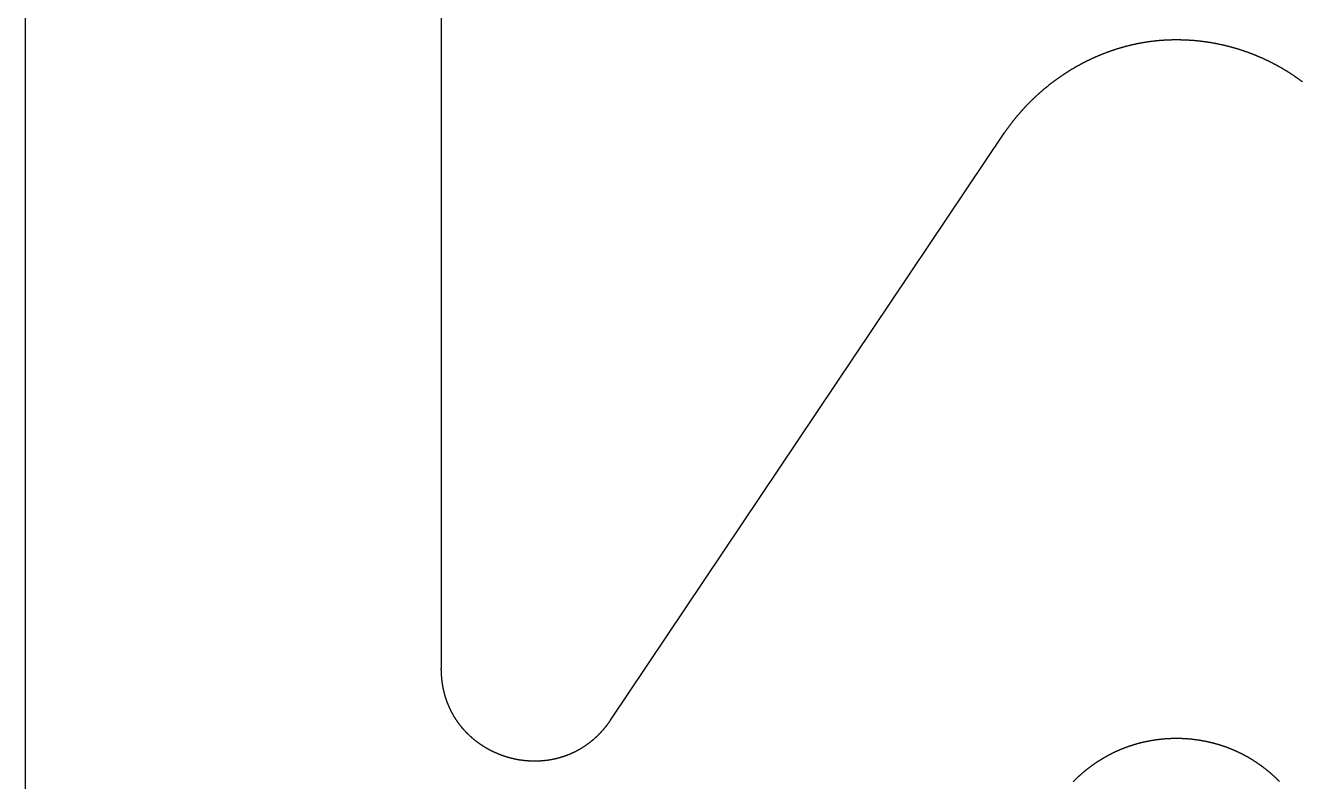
# Model space of a CAD drawing. Header units: millimetres. Extents: x -275 to 275, y -100 to 100.
# Drawn here: x 104.03 to 126.15, y -7.79 to 5.29 of the extents above; entities that cross this region are included whole.
import ezdxf

# ---------------------------------------------------------------- set-up
doc = ezdxf.new("R2010")
doc.units = ezdxf.units.MM

msp = doc.modelspace()

# ---------------------------------------------------------------- linework, layer by layer
for p, q in [((104.035, -22.957), (104.035, 13.428)), ((111.237, 13.428), (111.237, -5.841)), ((114.166, -6.733), (120.985, 3.431))]:
    msp.add_line(p, q)
for points in [[(126.156, 4.319), (126.15, 4.323), (126.144, 4.327), (126.139, 4.331), (126.133, 4.335), (126.127, 4.34), (126.121, 4.344), (126.116, 4.348), (126.11, 4.352), (126.104, 4.356), (126.098, 4.36), (126.093, 4.365), (126.087, 4.369), (126.081, 4.373), (126.075, 4.377), (126.07, 4.381), (126.064, 4.385), (126.058, 4.389), (126.052, 4.393), (126.046, 4.397), (126.041, 4.401), (126.035, 4.405), (126.029, 4.409), (126.023, 4.413), (126.017, 4.417), (126.011, 4.421), (126.005, 4.425), (125.999, 4.429), (125.994, 4.433), (125.988, 4.437), (125.982, 4.441), (125.976, 4.445), (125.97, 4.448), (125.964, 4.452), (125.958, 4.456), (125.952, 4.46), (125.946, 4.464), (125.94, 4.468), (125.934, 4.471), (125.928, 4.475), (125.922, 4.479), (125.916, 4.483), (125.91, 4.487), (125.904, 4.49), (125.898, 4.494), (125.892, 4.498), (125.886, 4.502), (125.88, 4.505), (125.874, 4.509), (125.868, 4.513), (125.862, 4.516), (125.856, 4.52), (125.85, 4.524), (125.844, 4.527), (125.838, 4.531), (125.832, 4.535), (125.826, 4.538), (125.82, 4.542), (125.814, 4.545), (125.807, 4.549), (125.801, 4.552), (125.795, 4.556), (125.789, 4.56), (125.783, 4.563), (125.777, 4.567), (125.771, 4.57), (125.764, 4.574), (125.758, 4.577), (125.752, 4.581), (125.746, 4.584), (125.74, 4.587), (125.734, 4.591), (125.727, 4.594), (125.721, 4.598), (125.715, 4.601), (125.709, 4.604), (125.702, 4.608), (125.696, 4.611), (125.69, 4.614), (125.684, 4.618), (125.677, 4.621), (125.671, 4.624), (125.665, 4.628), (125.659, 4.631), (125.652, 4.634), (125.646, 4.638), (125.64, 4.641), (125.633, 4.644), (125.627, 4.647), (125.621, 4.651), (125.615, 4.654), (125.608, 4.657), (125.602, 4.66), (125.595, 4.663), (125.589, 4.666), (125.583, 4.67), (125.576, 4.673), (125.57, 4.676), (125.564, 4.679), (125.557, 4.682), (125.551, 4.685), (125.545, 4.688), (125.538, 4.691), (125.532, 4.694), (125.525, 4.697), (125.519, 4.7), (125.512, 4.703), (125.506, 4.706), (125.5, 4.709), (125.493, 4.712), (125.487, 4.715), (125.48, 4.718), (125.474, 4.721), (125.467, 4.724), (125.461, 4.727), (125.454, 4.73), (125.448, 4.733), (125.441, 4.736), (125.435, 4.738), (125.428, 4.741), (125.422, 4.744), (125.415, 4.747), (125.409, 4.75), (125.402, 4.753), (125.396, 4.755), (125.389, 4.758), (125.383, 4.761), (125.376, 4.764), (125.37, 4.766), (125.363, 4.769), (125.356, 4.772), (125.35, 4.774), (125.343, 4.777), (125.337, 4.78), (125.33, 4.782), (125.323, 4.785), (125.317, 4.788), (125.31, 4.79), (125.304, 4.793), (125.297, 4.796), (125.29, 4.798), (125.284, 4.801), (125.277, 4.803), (125.27, 4.806), (125.264, 4.808), (125.257, 4.811), (125.25, 4.813), (125.244, 4.816), (125.237, 4.818), (125.23, 4.821), (125.224, 4.823), (125.217, 4.826), (125.21, 4.828), (125.204, 4.831), (125.197, 4.833), (125.19, 4.835), (125.184, 4.838), (125.177, 4.84), (125.17, 4.842), (125.163, 4.845), (125.157, 4.847), (125.15, 4.849), (125.143, 4.852), (125.136, 4.854), (125.13, 4.856), (125.123, 4.859), (125.116, 4.861), (125.109, 4.863), (125.102, 4.865), (125.096, 4.868), (125.089, 4.87), (125.082, 4.872), (125.075, 4.874), (125.068, 4.876), (125.062, 4.878), (125.055, 4.881), (125.048, 4.883), (125.041, 4.885), (125.034, 4.887), (125.027, 4.889), (125.021, 4.891), (125.014, 4.893), (125.007, 4.895), (125, 4.897), (124.993, 4.899), (124.986, 4.901), (124.979, 4.903), (124.973, 4.905), (124.966, 4.907), (124.959, 4.909), (124.952, 4.911), (124.945, 4.913), (124.938, 4.915), (124.931, 4.917), (124.924, 4.919), (124.917, 4.92), (124.91, 4.922), (124.903, 4.924), (124.896, 4.926), (124.89, 4.928), (124.883, 4.93), (124.876, 4.931), (124.869, 4.933), (124.862, 4.935), (124.855, 4.937), (124.848, 4.938), (124.841, 4.94), (124.834, 4.942), (124.827, 4.943), (124.82, 4.945), (124.813, 4.947), (124.806, 4.948), (124.799, 4.95), (124.792, 4.952), (124.785, 4.953), (124.778, 4.955), (124.771, 4.957), (124.764, 4.958), (124.757, 4.96), (124.75, 4.961), (124.743, 4.963), (124.736, 4.964), (124.728, 4.966), (124.721, 4.967), (124.714, 4.969), (124.707, 4.97), (124.7, 4.972), (124.693, 4.973), (124.686, 4.975), (124.679, 4.976), (124.672, 4.977), (124.665, 4.979), (124.658, 4.98), (124.651, 4.981), (124.643, 4.983), (124.636, 4.984), (124.629, 4.985), (124.622, 4.987), (124.615, 4.988), (124.608, 4.989), (124.601, 4.991), (124.594, 4.992), (124.586, 4.993), (124.579, 4.994), (124.572, 4.995), (124.565, 4.997), (124.558, 4.998), (124.551, 4.999), (124.544, 5), (124.536, 5.001), (124.529, 5.002), (124.522, 5.003), (124.515, 5.005), (124.508, 5.006), (124.5, 5.007), (124.493, 5.008), (124.486, 5.009), (124.479, 5.01), (124.472, 5.011), (124.464, 5.012), (124.457, 5.013), (124.45, 5.014), (124.443, 5.015), (124.436, 5.016), (124.428, 5.017), (124.421, 5.017), (124.414, 5.018), (124.407, 5.019), (124.399, 5.02), (124.392, 5.021), (124.385, 5.022), (124.378, 5.023), (124.37, 5.023), (124.363, 5.024), (124.356, 5.025), (124.349, 5.026), (124.341, 5.026), (124.334, 5.027), (124.327, 5.028), (124.319, 5.029), (124.312, 5.029), (124.305, 5.03), (124.297, 5.031), (124.29, 5.031), (124.283, 5.032), (124.276, 5.033), (124.268, 5.033), (124.261, 5.034), (124.254, 5.034), (124.246, 5.035), (124.239, 5.035), (124.232, 5.036), (124.224, 5.037), (124.217, 5.037), (124.21, 5.038), (124.202, 5.038), (124.195, 5.038), (124.188, 5.039), (124.18, 5.039), (124.173, 5.04), (124.165, 5.04), (124.158, 5.041), (124.151, 5.041), (124.143, 5.041), (124.136, 5.042), (124.129, 5.042), (124.121, 5.042), (124.114, 5.043), (124.106, 5.043), (124.099, 5.043), (124.092, 5.043), (124.084, 5.044), (124.077, 5.044), (124.069, 5.044), (124.062, 5.044), (124.055, 5.044), (124.047, 5.045), (124.04, 5.045), (124.032, 5.045), (124.025, 5.045), (124.018, 5.045), (124.01, 5.045), (124.003, 5.045), (123.995, 5.045), (123.988, 5.045), (123.98, 5.046), (123.973, 5.046), (123.965, 5.046), (123.958, 5.046), (123.951, 5.046), (123.944, 5.045), (123.937, 5.045), (123.93, 5.045), (123.923, 5.045), (123.916, 5.045), (123.909, 5.045), (123.902, 5.045), (123.895, 5.045), (123.888, 5.045), (123.881, 5.044), (123.874, 5.044), (123.867, 5.044), (123.859, 5.044), (123.852, 5.044), (123.845, 5.043), (123.838, 5.043), (123.831, 5.043), (123.824, 5.043), (123.817, 5.042), (123.81, 5.042), (123.803, 5.042), (123.796, 5.041), (123.789, 5.041), (123.782, 5.041), (123.775, 5.04), (123.768, 5.04), (123.761, 5.039), (123.754, 5.039), (123.747, 5.038), (123.74, 5.038), (123.733, 5.038), (123.726, 5.037), (123.719, 5.037), (123.712, 5.036), (123.705, 5.035), (123.698, 5.035), (123.691, 5.034), (123.684, 5.034), (123.677, 5.033), (123.67, 5.033), (123.663, 5.032), (123.656, 5.031), (123.649, 5.031), (123.642, 5.03), (123.635, 5.029), (123.628, 5.029), (123.621, 5.028), (123.614, 5.027), (123.607, 5.026), (123.6, 5.026), (123.593, 5.025), (123.586, 5.024), (123.579, 5.023), (123.572, 5.023), (123.565, 5.022), (123.558, 5.021), (123.551, 5.02), (123.544, 5.019), (123.537, 5.018), (123.53, 5.017), (123.523, 5.017), (123.516, 5.016), (123.509, 5.015), (123.502, 5.014), (123.495, 5.013), (123.489, 5.012), (123.482, 5.011), (123.475, 5.01), (123.468, 5.009), (123.461, 5.008), (123.454, 5.007), (123.447, 5.006), (123.44, 5.005), (123.433, 5.003), (123.426, 5.002), (123.419, 5.001), (123.412, 5), (123.405, 4.999), (123.399, 4.998), (123.392, 4.997), (123.385, 4.995), (123.378, 4.994), (123.371, 4.993), (123.364, 4.992), (123.357, 4.991), (123.35, 4.989), (123.344, 4.988), (123.337, 4.987), (123.33, 4.985), (123.323, 4.984), (123.316, 4.983), (123.309, 4.981), (123.302, 4.98), (123.295, 4.979), (123.289, 4.977), (123.282, 4.976), (123.275, 4.975), (123.268, 4.973), (123.261, 4.972), (123.254, 4.97), (123.248, 4.969), (123.241, 4.967), (123.234, 4.966), (123.227, 4.964), (123.22, 4.963), (123.213, 4.961), (123.207, 4.96), (123.2, 4.958), (123.193, 4.957), (123.186, 4.955), (123.179, 4.953), (123.173, 4.952), (123.166, 4.95), (123.159, 4.948), (123.152, 4.947), (123.146, 4.945), (123.139, 4.943), (123.132, 4.942), (123.125, 4.94), (123.118, 4.938), (123.112, 4.937), (123.105, 4.935), (123.098, 4.933), (123.091, 4.931), (123.085, 4.93), (123.078, 4.928), (123.071, 4.926), (123.064, 4.924), (123.058, 4.922), (123.051, 4.92), (123.044, 4.919), (123.038, 4.917), (123.031, 4.915), (123.024, 4.913), (123.017, 4.911), (123.011, 4.909), (123.004, 4.907), (122.997, 4.905), (122.991, 4.903), (122.984, 4.901), (122.977, 4.899), (122.971, 4.897), (122.964, 4.895), (122.957, 4.893), (122.951, 4.891), (122.944, 4.889), (122.937, 4.887), (122.931, 4.885), (122.924, 4.883), (122.917, 4.881), (122.911, 4.878), (122.904, 4.876), (122.897, 4.874), (122.891, 4.872), (122.884, 4.87), (122.877, 4.868), (122.871, 4.865), (122.864, 4.863), (122.858, 4.861), (122.851, 4.859), (122.844, 4.856), (122.838, 4.854), (122.831, 4.852), (122.825, 4.849), (122.818, 4.847), (122.811, 4.845), (122.805, 4.842), (122.798, 4.84), (122.792, 4.838), (122.785, 4.835), (122.779, 4.833), (122.772, 4.831), (122.766, 4.828), (122.759, 4.826), (122.752, 4.823), (122.746, 4.821), (122.739, 4.818), (122.733, 4.816), (122.726, 4.813), (122.72, 4.811), (122.713, 4.808), (122.707, 4.806), (122.7, 4.803), (122.694, 4.801), (122.687, 4.798), (122.681, 4.796), (122.674, 4.793), (122.668, 4.79), (122.661, 4.788), (122.655, 4.785), (122.649, 4.782), (122.642, 4.78), (122.636, 4.777), (122.629, 4.774), (122.623, 4.772), (122.616, 4.769), (122.61, 4.766), (122.603, 4.764), (122.597, 4.761), (122.591, 4.758), (122.584, 4.755), (122.578, 4.753), (122.571, 4.75), (122.565, 4.747), (122.559, 4.744), (122.552, 4.741), (122.546, 4.738), (122.54, 4.736), (122.533, 4.733), (122.527, 4.73), (122.52, 4.727), (122.514, 4.724), (122.508, 4.721), (122.501, 4.718), (122.495, 4.715), (122.489, 4.712), (122.482, 4.709), (122.476, 4.706), (122.47, 4.703), (122.463, 4.7), (122.457, 4.697), (122.451, 4.694), (122.445, 4.691), (122.438, 4.688), (122.432, 4.685), (122.426, 4.682), (122.419, 4.679), (122.413, 4.676), (122.407, 4.673), (122.401, 4.67), (122.394, 4.666), (122.388, 4.663), (122.382, 4.66), (122.376, 4.657), (122.369, 4.654), (122.363, 4.651), (122.357, 4.647), (122.351, 4.644), (122.345, 4.641), (122.338, 4.638), (122.332, 4.634), (122.326, 4.631), (122.32, 4.628), (122.314, 4.624), (122.308, 4.621), (122.301, 4.618), (122.295, 4.614), (122.289, 4.611), (122.283, 4.608), (122.277, 4.604), (122.271, 4.601), (122.265, 4.598), (122.258, 4.594), (122.252, 4.591), (122.246, 4.587), (122.24, 4.584), (122.234, 4.581), (122.228, 4.577), (122.222, 4.574), (122.216, 4.57), (122.21, 4.567), (122.204, 4.563), (122.198, 4.56), (122.191, 4.556), (122.185, 4.552), (122.179, 4.549), (122.173, 4.545), (122.167, 4.542), (122.161, 4.538), (122.155, 4.535), (122.149, 4.531), (122.143, 4.527), (122.137, 4.524), (122.131, 4.52), (122.125, 4.516), (122.119, 4.513), (122.113, 4.509), (122.107, 4.505), (122.101, 4.502), (122.096, 4.498), (122.09, 4.494), (122.084, 4.49), (122.078, 4.487), (122.072, 4.483), (122.066, 4.479), (122.06, 4.475), (122.054, 4.471), (122.048, 4.468), (122.042, 4.464), (122.036, 4.46), (122.03, 4.456), (122.025, 4.452), (122.019, 4.448), (122.013, 4.445), (122.007, 4.441), (122.001, 4.437), (121.995, 4.433), (121.99, 4.429), (121.984, 4.425), (121.978, 4.421), (121.972, 4.417), (121.966, 4.413), (121.96, 4.409), (121.955, 4.405), (121.949, 4.401), (121.943, 4.397), (121.937, 4.393), (121.932, 4.389), (121.926, 4.385), (121.92, 4.381), (121.914, 4.377), (121.909, 4.373), (121.903, 4.369), (121.897, 4.365), (121.891, 4.36), (121.886, 4.356), (121.88, 4.352), (121.874, 4.348), (121.869, 4.344), (121.863, 4.34), (121.857, 4.335), (121.852, 4.331), (121.846, 4.327), (121.84, 4.323), (121.835, 4.319), (121.829, 4.314), (121.824, 4.31), (121.818, 4.306), (121.812, 4.302), (121.807, 4.297), (121.801, 4.293), (121.796, 4.289), (121.79, 4.284), (121.784, 4.28), (121.779, 4.276), (121.773, 4.271), (121.768, 4.267), (121.762, 4.263), (121.757, 4.258), (121.751, 4.254), (121.746, 4.249), (121.74, 4.245), (121.735, 4.241), (121.729, 4.236), (121.724, 4.232), (121.718, 4.227), (121.713, 4.223), (121.707, 4.218), (121.702, 4.214), (121.696, 4.209), (121.691, 4.205), (121.685, 4.2), (121.68, 4.196), (121.675, 4.191), (121.669, 4.187), (121.664, 4.182), (121.658, 4.177), (121.653, 4.173), (121.648, 4.168), (121.642, 4.164), (121.637, 4.159), (121.631, 4.154), (121.626, 4.15), (121.621, 4.145), (121.615, 4.14), (121.61, 4.136), (121.605, 4.131), (121.6, 4.126), (121.594, 4.122), (121.589, 4.117), (121.584, 4.112), (121.578, 4.108), (121.573, 4.103), (121.568, 4.098), (121.563, 4.093), (121.557, 4.089), (121.552, 4.084), (121.547, 4.079), (121.542, 4.074), (121.536, 4.069), (121.531, 4.064), (121.526, 4.06), (121.521, 4.055), (121.516, 4.05), (121.511, 4.045), (121.505, 4.04), (121.5, 4.035), (121.495, 4.03), (121.49, 4.025), (121.485, 4.021), (121.48, 4.016), (121.475, 4.011), (121.47, 4.006), (121.464, 4.001), (121.459, 3.996), (121.454, 3.991), (121.449, 3.986), (121.444, 3.981), (121.439, 3.976), (121.434, 3.971), (121.429, 3.966), (121.424, 3.961), (121.419, 3.956), (121.414, 3.951), (121.409, 3.946), (121.404, 3.94), (121.399, 3.935), (121.394, 3.93), (121.389, 3.925), (121.384, 3.92), (121.379, 3.915), (121.374, 3.91), (121.369, 3.905), (121.364, 3.899), (121.36, 3.894), (121.355, 3.889), (121.35, 3.884), (121.345, 3.879), (121.34, 3.873), (121.335, 3.868), (121.33, 3.863), (121.325, 3.858), (121.321, 3.852), (121.316, 3.847), (121.311, 3.842), (121.306, 3.837), (121.301, 3.831), (121.297, 3.826), (121.292, 3.821), (121.287, 3.815), (121.282, 3.81), (121.278, 3.805), (121.273, 3.799), (121.268, 3.794), (121.263, 3.789), (121.259, 3.783), (121.254, 3.778), (121.249, 3.773), (121.245, 3.767), (121.24, 3.762), (121.235, 3.756), (121.231, 3.751), (121.226, 3.745), (121.221, 3.74), (121.217, 3.734), (121.212, 3.729), (121.207, 3.723), (121.203, 3.718), (121.198, 3.712), (121.194, 3.707), (121.189, 3.701), (121.184, 3.696), (121.18, 3.69), (121.175, 3.685), (121.171, 3.679), (121.166, 3.674), (121.162, 3.668), (121.157, 3.663), (121.153, 3.657), (121.148, 3.651), (121.144, 3.646), (121.139, 3.64), (121.135, 3.634), (121.13, 3.629), (121.126, 3.623), (121.122, 3.617), (121.117, 3.612), (121.113, 3.606), (121.108, 3.6), (121.104, 3.595), (121.1, 3.589), (121.095, 3.583), (121.091, 3.578), (121.087, 3.572), (121.082, 3.566), (121.078, 3.56), (121.074, 3.555), (121.069, 3.549), (121.065, 3.543), (121.061, 3.537), (121.056, 3.531), (121.052, 3.526), (121.048, 3.52), (121.044, 3.514), (121.039, 3.508), (121.035, 3.502), (121.031, 3.496), (121.027, 3.49), (121.022, 3.485), (121.018, 3.479), (121.014, 3.473), (121.01, 3.467), (121.006, 3.461), (121.002, 3.455), (120.998, 3.449), (120.993, 3.443), (120.989, 3.437), (120.985, 3.431)], [(114.166, -6.733), (114.163, -6.737), (114.161, -6.741), (114.158, -6.744), (114.156, -6.748), (114.153, -6.752), (114.15, -6.756), (114.147, -6.76), (114.145, -6.764), (114.142, -6.768), (114.139, -6.771), (114.137, -6.775), (114.134, -6.779), (114.131, -6.783), (114.128, -6.787), (114.126, -6.79), (114.123, -6.794), (114.12, -6.798), (114.117, -6.802), (114.115, -6.805), (114.112, -6.809), (114.109, -6.813), (114.106, -6.817), (114.104, -6.82), (114.101, -6.824), (114.098, -6.828), (114.095, -6.831), (114.092, -6.835), (114.089, -6.838), (114.087, -6.842), (114.084, -6.846), (114.081, -6.849), (114.078, -6.853), (114.075, -6.856), (114.072, -6.86), (114.069, -6.863), (114.067, -6.867), (114.064, -6.87), (114.061, -6.874), (114.058, -6.877), (114.055, -6.881), (114.052, -6.884), (114.049, -6.888), (114.046, -6.891), (114.043, -6.895), (114.04, -6.898), (114.037, -6.902), (114.035, -6.905), (114.032, -6.908), (114.029, -6.912), (114.026, -6.915), (114.023, -6.919), (114.02, -6.922), (114.017, -6.925), (114.014, -6.929), (114.011, -6.932), (114.008, -6.935), (114.005, -6.938), (114.002, -6.942), (113.999, -6.945), (113.996, -6.948), (113.993, -6.951), (113.99, -6.955), (113.987, -6.958), (113.983, -6.961), (113.98, -6.964), (113.977, -6.968), (113.974, -6.971), (113.971, -6.974), (113.968, -6.977), (113.965, -6.98), (113.962, -6.983), (113.959, -6.986), (113.956, -6.99), (113.953, -6.993), (113.95, -6.996), (113.946, -6.999), (113.943, -7.002), (113.94, -7.005), (113.937, -7.008), (113.934, -7.011), (113.931, -7.014), (113.928, -7.017), (113.924, -7.02), (113.921, -7.023), (113.918, -7.026), (113.915, -7.029), (113.912, -7.032), (113.909, -7.035), (113.905, -7.038), (113.902, -7.041), (113.899, -7.044), (113.896, -7.047), (113.893, -7.049), (113.889, -7.052), (113.886, -7.055), (113.883, -7.058), (113.88, -7.061), (113.877, -7.064), (113.873, -7.066), (113.87, -7.069), (113.867, -7.072), (113.864, -7.075), (113.86, -7.078), (113.857, -7.08), (113.854, -7.083), (113.85, -7.086), (113.847, -7.089), (113.844, -7.091), (113.841, -7.094), (113.837, -7.097), (113.834, -7.099), (113.831, -7.102), (113.827, -7.105), (113.824, -7.107), (113.821, -7.11), (113.817, -7.113), (113.814, -7.115), (113.811, -7.118), (113.807, -7.121), (113.804, -7.123), (113.801, -7.126), (113.797, -7.128), (113.794, -7.131), (113.791, -7.133), (113.787, -7.136), (113.784, -7.139), (113.781, -7.141), (113.777, -7.144), (113.774, -7.146), (113.77, -7.149), (113.767, -7.151), (113.764, -7.153), (113.76, -7.156), (113.757, -7.158), (113.753, -7.161), (113.75, -7.163), (113.747, -7.166), (113.743, -7.168), (113.74, -7.17), (113.736, -7.173), (113.733, -7.175), (113.729, -7.177), (113.726, -7.18), (113.723, -7.182), (113.719, -7.184), (113.716, -7.187), (113.712, -7.189), (113.709, -7.191), (113.705, -7.194), (113.702, -7.196), (113.698, -7.198), (113.695, -7.2), (113.691, -7.203), (113.688, -7.205), (113.684, -7.207), (113.681, -7.209), (113.677, -7.211), (113.674, -7.214), (113.67, -7.216), (113.667, -7.218), (113.663, -7.22), (113.66, -7.222), (113.656, -7.224), (113.653, -7.226), (113.649, -7.229), (113.646, -7.231), (113.642, -7.233), (113.639, -7.235), (113.635, -7.237), (113.631, -7.239), (113.628, -7.241), (113.624, -7.243), (113.621, -7.245), (113.617, -7.247), (113.614, -7.249), (113.61, -7.251), (113.606, -7.253), (113.603, -7.255), (113.599, -7.257), (113.596, -7.259), (113.592, -7.261), (113.588, -7.263), (113.585, -7.265), (113.581, -7.267), (113.578, -7.268), (113.574, -7.27), (113.57, -7.272), (113.567, -7.274), (113.563, -7.276), (113.56, -7.278), (113.556, -7.28), (113.552, -7.281), (113.549, -7.283), (113.545, -7.285), (113.541, -7.287), (113.538, -7.289), (113.534, -7.29), (113.53, -7.292), (113.527, -7.294), (113.523, -7.296), (113.52, -7.297), (113.516, -7.299), (113.512, -7.301), (113.509, -7.302), (113.505, -7.304), (113.501, -7.306), (113.498, -7.307), (113.494, -7.309), (113.49, -7.311), (113.486, -7.312), (113.483, -7.314), (113.479, -7.316), (113.475, -7.317), (113.472, -7.319), (113.468, -7.32), (113.464, -7.322), (113.461, -7.324), (113.457, -7.325), (113.453, -7.327), (113.449, -7.328), (113.446, -7.33), (113.442, -7.331), (113.438, -7.333), (113.435, -7.334), (113.431, -7.336), (113.427, -7.337), (113.423, -7.339), (113.42, -7.34), (113.416, -7.341), (113.412, -7.343), (113.408, -7.344), (113.405, -7.346), (113.401, -7.347), (113.397, -7.348), (113.393, -7.35), (113.39, -7.351), (113.386, -7.353), (113.382, -7.354), (113.378, -7.355), (113.375, -7.357), (113.371, -7.358), (113.367, -7.359), (113.363, -7.36), (113.359, -7.362), (113.356, -7.363), (113.352, -7.364), (113.348, -7.366), (113.344, -7.367), (113.341, -7.368), (113.337, -7.369), (113.333, -7.37), (113.329, -7.372), (113.325, -7.373), (113.322, -7.374), (113.318, -7.375), (113.314, -7.376), (113.31, -7.378), (113.306, -7.379), (113.303, -7.38), (113.299, -7.381), (113.295, -7.382), (113.291, -7.383), (113.287, -7.384), (113.284, -7.385), (113.28, -7.386), (113.276, -7.387), (113.272, -7.388), (113.268, -7.39), (113.264, -7.391), (113.261, -7.392), (113.257, -7.393), (113.253, -7.394), (113.249, -7.395), (113.245, -7.396), (113.241, -7.396), (113.238, -7.397), (113.234, -7.398), (113.23, -7.399), (113.226, -7.4), (113.222, -7.401), (113.218, -7.402), (113.214, -7.403), (113.211, -7.404), (113.207, -7.405), (113.203, -7.406), (113.199, -7.407), (113.195, -7.407), (113.191, -7.408), (113.187, -7.409), (113.184, -7.41), (113.18, -7.411), (113.176, -7.411), (113.172, -7.412), (113.168, -7.413), (113.164, -7.414), (113.16, -7.415), (113.157, -7.415), (113.153, -7.416), (113.149, -7.417), (113.145, -7.418), (113.141, -7.418), (113.137, -7.419), (113.133, -7.42), (113.129, -7.42), (113.126, -7.421), (113.122, -7.422), (113.118, -7.422), (113.114, -7.423), (113.11, -7.424), (113.106, -7.424), (113.102, -7.425), (113.098, -7.425), (113.094, -7.426), (113.091, -7.427), (113.087, -7.427), (113.083, -7.428), (113.079, -7.428), (113.075, -7.429), (113.071, -7.429), (113.067, -7.43), (113.063, -7.43), (113.059, -7.431), (113.056, -7.431), (113.052, -7.432), (113.048, -7.432), (113.044, -7.433), (113.04, -7.433), (113.036, -7.434), (113.032, -7.434), (113.028, -7.435), (113.024, -7.435), (113.02, -7.435), (113.016, -7.436), (113.013, -7.436), (113.009, -7.437), (113.005, -7.437), (113.001, -7.437), (112.997, -7.438), (112.993, -7.438), (112.989, -7.438), (112.985, -7.439), (112.981, -7.439), (112.977, -7.439), (112.974, -7.44), (112.97, -7.44), (112.966, -7.44), (112.962, -7.44), (112.958, -7.441), (112.954, -7.441), (112.95, -7.441), (112.946, -7.441), (112.942, -7.442), (112.938, -7.442), (112.934, -7.442), (112.93, -7.442), (112.927, -7.442), (112.923, -7.443), (112.919, -7.443), (112.915, -7.443), (112.911, -7.443), (112.907, -7.443), (112.903, -7.443), (112.899, -7.443), (112.895, -7.443), (112.891, -7.444), (112.887, -7.444), (112.884, -7.444), (112.88, -7.444), (112.876, -7.444), (112.872, -7.444), (112.868, -7.444), (112.864, -7.444), (112.86, -7.444), (112.856, -7.444), (112.852, -7.444), (112.848, -7.444), (112.844, -7.444), (112.84, -7.444), (112.837, -7.444), (112.833, -7.444), (112.829, -7.444), (112.825, -7.444), (112.821, -7.444), (112.817, -7.444), (112.813, -7.443), (112.809, -7.443), (112.805, -7.443), (112.801, -7.443), (112.797, -7.443), (112.794, -7.443), (112.79, -7.443), (112.786, -7.442), (112.782, -7.442), (112.778, -7.442), (112.774, -7.442), (112.77, -7.442), (112.766, -7.442), (112.762, -7.441), (112.758, -7.441), (112.755, -7.441), (112.751, -7.441), (112.747, -7.44), (112.743, -7.44), (112.739, -7.44), (112.735, -7.44), (112.731, -7.439), (112.727, -7.439), (112.723, -7.439), (112.719, -7.438), (112.716, -7.438), (112.712, -7.438), (112.708, -7.437), (112.704, -7.437), (112.7, -7.437), (112.696, -7.436), (112.692, -7.436), (112.688, -7.435), (112.684, -7.435), (112.681, -7.435), (112.677, -7.434), (112.673, -7.434), (112.669, -7.433), (112.665, -7.433), (112.661, -7.432), (112.657, -7.432), (112.653, -7.432), (112.65, -7.431), (112.646, -7.431), (112.642, -7.43), (112.638, -7.43), (112.634, -7.429), (112.63, -7.428), (112.626, -7.428), (112.622, -7.427), (112.619, -7.427), (112.615, -7.426), (112.611, -7.426), (112.607, -7.425), (112.603, -7.425), (112.599, -7.424), (112.595, -7.423), (112.592, -7.423), (112.588, -7.422), (112.584, -7.421), (112.58, -7.421), (112.576, -7.42), (112.572, -7.419), (112.568, -7.419), (112.565, -7.418), (112.561, -7.417), (112.557, -7.417), (112.553, -7.416), (112.549, -7.415), (112.545, -7.415), (112.542, -7.414), (112.538, -7.413), (112.534, -7.412), (112.53, -7.412), (112.526, -7.411), (112.522, -7.41), (112.519, -7.409), (112.515, -7.408), (112.511, -7.408), (112.507, -7.407), (112.503, -7.406), (112.5, -7.405), (112.496, -7.404), (112.492, -7.403), (112.488, -7.403), (112.484, -7.402), (112.481, -7.401), (112.477, -7.4), (112.473, -7.399), (112.469, -7.398), (112.465, -7.397), (112.462, -7.396), (112.458, -7.395), (112.454, -7.394), (112.45, -7.394), (112.446, -7.393), (112.443, -7.392), (112.439, -7.391), (112.435, -7.39), (112.431, -7.389), (112.428, -7.388), (112.424, -7.387), (112.42, -7.386), (112.416, -7.385), (112.412, -7.384), (112.409, -7.383), (112.405, -7.381), (112.401, -7.38), (112.397, -7.379), (112.394, -7.378), (112.39, -7.377), (112.386, -7.376), (112.382, -7.375), (112.379, -7.374), (112.375, -7.373), (112.371, -7.372), (112.368, -7.37), (112.364, -7.369), (112.36, -7.368), (112.356, -7.367), (112.353, -7.366), (112.349, -7.365), (112.345, -7.363), (112.341, -7.362), (112.338, -7.361), (112.334, -7.36), (112.33, -7.359), (112.327, -7.357), (112.323, -7.356), (112.319, -7.355), (112.316, -7.354), (112.312, -7.352), (112.308, -7.351), (112.305, -7.35), (112.301, -7.348), (112.297, -7.347), (112.294, -7.346), (112.29, -7.344), (112.286, -7.343), (112.282, -7.342), (112.279, -7.34), (112.275, -7.339), (112.272, -7.338), (112.268, -7.336), (112.264, -7.335), (112.261, -7.334), (112.257, -7.332), (112.253, -7.331), (112.25, -7.329), (112.246, -7.328), (112.242, -7.327), (112.239, -7.325), (112.235, -7.324), (112.232, -7.322), (112.228, -7.321), (112.224, -7.319), (112.221, -7.318), (112.217, -7.316), (112.213, -7.315), (112.21, -7.313), (112.206, -7.312), (112.203, -7.31), (112.199, -7.309), (112.196, -7.307), (112.192, -7.306), (112.188, -7.304), (112.185, -7.302), (112.181, -7.301), (112.178, -7.299), (112.174, -7.298), (112.171, -7.296), (112.167, -7.294), (112.163, -7.293), (112.16, -7.291), (112.156, -7.29), (112.153, -7.288), (112.149, -7.286), (112.146, -7.285), (112.142, -7.283), (112.139, -7.281), (112.135, -7.28), (112.132, -7.278), (112.128, -7.276), (112.125, -7.275), (112.121, -7.273), (112.118, -7.271), (112.114, -7.269), (112.111, -7.268), (112.107, -7.266), (112.104, -7.264), (112.1, -7.262), (112.097, -7.261), (112.093, -7.259), (112.09, -7.257), (112.086, -7.255), (112.083, -7.253), (112.079, -7.252), (112.076, -7.25), (112.072, -7.248), (112.069, -7.246), (112.066, -7.244), (112.062, -7.242), (112.059, -7.24), (112.055, -7.239), (112.052, -7.237), (112.048, -7.235), (112.045, -7.233), (112.042, -7.231), (112.038, -7.229), (112.035, -7.227), (112.031, -7.225), (112.028, -7.223), (112.025, -7.221), (112.021, -7.219), (112.018, -7.217), (112.014, -7.215), (112.011, -7.214), (112.008, -7.212), (112.004, -7.21), (112.001, -7.208), (111.998, -7.206), (111.994, -7.204), (111.991, -7.201), (111.988, -7.199), (111.984, -7.197), (111.981, -7.195), (111.978, -7.193), (111.974, -7.191), (111.971, -7.189), (111.968, -7.187), (111.964, -7.185), (111.961, -7.183), (111.958, -7.181), (111.955, -7.179), (111.951, -7.177), (111.948, -7.174), (111.945, -7.172), (111.941, -7.17), (111.938, -7.168), (111.935, -7.166), (111.932, -7.164), (111.928, -7.161), (111.925, -7.159), (111.922, -7.157), (111.919, -7.155), (111.915, -7.153), (111.912, -7.15), (111.909, -7.148), (111.906, -7.146), (111.903, -7.144), (111.899, -7.141), (111.896, -7.139), (111.893, -7.137), (111.89, -7.135), (111.887, -7.132), (111.883, -7.13), (111.88, -7.128), (111.877, -7.125), (111.874, -7.123), (111.871, -7.121), (111.868, -7.119), (111.864, -7.116), (111.861, -7.114), (111.858, -7.111), (111.855, -7.109), (111.852, -7.107), (111.849, -7.104), (111.846, -7.102), (111.843, -7.1), (111.84, -7.097), (111.836, -7.095), (111.833, -7.092), (111.83, -7.09), (111.827, -7.088), (111.824, -7.085), (111.821, -7.083), (111.818, -7.08), (111.815, -7.078), (111.812, -7.075), (111.809, -7.073), (111.806, -7.07), (111.803, -7.068), (111.8, -7.065), (111.797, -7.063), (111.794, -7.06), (111.791, -7.058), (111.788, -7.055), (111.785, -7.053), (111.782, -7.05), (111.779, -7.048), (111.776, -7.045), (111.773, -7.042), (111.77, -7.04), (111.767, -7.037), (111.764, -7.035), (111.761, -7.032), (111.758, -7.029), (111.755, -7.027), (111.752, -7.024), (111.749, -7.022), (111.746, -7.019), (111.743, -7.016), (111.741, -7.014), (111.738, -7.011), (111.735, -7.008), (111.732, -7.006), (111.729, -7.003), (111.726, -7), (111.723, -6.998), (111.72, -6.995), (111.718, -6.992), (111.715, -6.989), (111.712, -6.987), (111.709, -6.984), (111.706, -6.981), (111.703, -6.979), (111.701, -6.976), (111.698, -6.973), (111.695, -6.97), (111.692, -6.967), (111.689, -6.965), (111.687, -6.962), (111.684, -6.959), (111.681, -6.956), (111.678, -6.953), (111.675, -6.951), (111.673, -6.948), (111.67, -6.945), (111.667, -6.942), (111.665, -6.939), (111.662, -6.936), (111.659, -6.933), (111.656, -6.931), (111.654, -6.928), (111.651, -6.925), (111.648, -6.922), (111.646, -6.919), (111.643, -6.916), (111.64, -6.913), (111.638, -6.91), (111.635, -6.907), (111.632, -6.904), (111.63, -6.901), (111.627, -6.898), (111.624, -6.895), (111.622, -6.893), (111.619, -6.89), (111.617, -6.887), (111.614, -6.884), (111.611, -6.881), (111.609, -6.878), (111.606, -6.875), (111.604, -6.871), (111.601, -6.868), (111.599, -6.865), (111.596, -6.862), (111.593, -6.859), (111.591, -6.856), (111.588, -6.853), (111.586, -6.85), (111.583, -6.847), (111.581, -6.844), (111.578, -6.841), (111.576, -6.838), (111.573, -6.835), (111.571, -6.832), (111.569, -6.828), (111.566, -6.825), (111.564, -6.822), (111.561, -6.819), (111.559, -6.816), (111.556, -6.813), (111.554, -6.809), (111.551, -6.806), (111.549, -6.803), (111.547, -6.8), (111.544, -6.797), (111.542, -6.794), (111.54, -6.79), (111.537, -6.787), (111.535, -6.784), (111.532, -6.781), (111.53, -6.777), (111.528, -6.774), (111.525, -6.771), (111.523, -6.768), (111.521, -6.764), (111.518, -6.761), (111.516, -6.758), (111.514, -6.755), (111.512, -6.751), (111.509, -6.748), (111.507, -6.745), (111.505, -6.741), (111.503, -6.738), (111.5, -6.735), (111.498, -6.731), (111.496, -6.728), (111.494, -6.725), (111.491, -6.721), (111.489, -6.718), (111.487, -6.714), (111.485, -6.711), (111.483, -6.708), (111.481, -6.704), (111.478, -6.701), (111.476, -6.697), (111.474, -6.694), (111.472, -6.691), (111.47, -6.687), (111.468, -6.684), (111.466, -6.68), (111.464, -6.677), (111.461, -6.673), (111.459, -6.67), (111.457, -6.666), (111.455, -6.663), (111.453, -6.66), (111.451, -6.656), (111.449, -6.653), (111.447, -6.649), (111.445, -6.646), (111.443, -6.642), (111.441, -6.638), (111.439, -6.635), (111.437, -6.631), (111.435, -6.628), (111.433, -6.624), (111.431, -6.621), (111.429, -6.617), (111.427, -6.614), (111.425, -6.61), (111.423, -6.606), (111.421, -6.603), (111.419, -6.599), (111.418, -6.596), (111.416, -6.592), (111.414, -6.588), (111.412, -6.585), (111.41, -6.581), (111.408, -6.577), (111.406, -6.574), (111.404, -6.57), (111.403, -6.566), (111.401, -6.563), (111.399, -6.559), (111.397, -6.555), (111.395, -6.552), (111.394, -6.548), (111.392, -6.544), (111.39, -6.541), (111.388, -6.537), (111.387, -6.533), (111.385, -6.529), (111.383, -6.526), (111.381, -6.522), (111.38, -6.518), (111.378, -6.514), (111.376, -6.511), (111.375, -6.507), (111.373, -6.503), (111.371, -6.499), (111.37, -6.496), (111.368, -6.492), (111.366, -6.488), (111.365, -6.484), (111.363, -6.48), (111.361, -6.477), (111.36, -6.473), (111.358, -6.469), (111.357, -6.465), (111.355, -6.461), (111.353, -6.457), (111.352, -6.453), (111.35, -6.45), (111.349, -6.446), (111.347, -6.442), (111.346, -6.438), (111.344, -6.434), (111.343, -6.43), (111.341, -6.426), (111.34, -6.422), (111.338, -6.418), (111.337, -6.414), (111.335, -6.411), (111.334, -6.407), (111.333, -6.403), (111.331, -6.399), (111.33, -6.395), (111.328, -6.391), (111.327, -6.387), (111.326, -6.383), (111.324, -6.379), (111.323, -6.375), (111.321, -6.371), (111.32, -6.367), (111.319, -6.363), (111.317, -6.359), (111.316, -6.355), (111.315, -6.351), (111.314, -6.347), (111.312, -6.343), (111.311, -6.339), (111.31, -6.335), (111.309, -6.33), (111.307, -6.326), (111.306, -6.322), (111.305, -6.318), (111.304, -6.314), (111.302, -6.31), (111.301, -6.306), (111.3, -6.302), (111.299, -6.298), (111.298, -6.294), (111.297, -6.289), (111.295, -6.285), (111.294, -6.281), (111.293, -6.277), (111.292, -6.273), (111.291, -6.269), (111.29, -6.265), (111.289, -6.26), (111.288, -6.256), (111.287, -6.252), (111.286, -6.248), (111.285, -6.244), (111.284, -6.239), (111.283, -6.235), (111.282, -6.231), (111.281, -6.227), (111.28, -6.223), (111.279, -6.218), (111.278, -6.214), (111.277, -6.21), (111.276, -6.206), (111.275, -6.201), (111.274, -6.197), (111.273, -6.193), (111.272, -6.188), (111.271, -6.184), (111.27, -6.18), (111.27, -6.176), (111.269, -6.171), (111.268, -6.167), (111.267, -6.163), (111.266, -6.158), (111.265, -6.154), (111.265, -6.15), (111.264, -6.145), (111.263, -6.141), (111.262, -6.137), (111.262, -6.132), (111.261, -6.128), (111.26, -6.124), (111.259, -6.119), (111.259, -6.115), (111.258, -6.11), (111.257, -6.106), (111.257, -6.102), (111.256, -6.097), (111.255, -6.093), (111.255, -6.088), (111.254, -6.084), (111.253, -6.08), (111.253, -6.075), (111.252, -6.071), (111.252, -6.066), (111.251, -6.062), (111.25, -6.057), (111.25, -6.053), (111.249, -6.048), (111.249, -6.044), (111.248, -6.039), (111.248, -6.035), (111.247, -6.03), (111.247, -6.026), (111.246, -6.021), (111.246, -6.017), (111.245, -6.012), (111.245, -6.008), (111.245, -6.003), (111.244, -5.999), (111.244, -5.994), (111.243, -5.99), (111.243, -5.985), (111.243, -5.981), (111.242, -5.976), (111.242, -5.971), (111.242, -5.967), (111.241, -5.962), (111.241, -5.958), (111.241, -5.953), (111.24, -5.948), (111.24, -5.944), (111.24, -5.939), (111.24, -5.935), (111.239, -5.93), (111.239, -5.925), (111.239, -5.921), (111.239, -5.916), (111.239, -5.911), (111.238, -5.907), (111.238, -5.902), (111.238, -5.897), (111.238, -5.893), (111.238, -5.888), (111.238, -5.883), (111.238, -5.879), (111.238, -5.874), (111.237, -5.869), (111.237, -5.865), (111.237, -5.86), (111.237, -5.855), (111.237, -5.85), (111.237, -5.846), (111.237, -5.841)], [(122.186, -7.795), (122.19, -7.792), (122.193, -7.788), (122.197, -7.784), (122.2, -7.781), (122.204, -7.777), (122.208, -7.774), (122.211, -7.77), (122.215, -7.766), (122.218, -7.763), (122.222, -7.759), (122.225, -7.756), (122.229, -7.752), (122.233, -7.749), (122.236, -7.745), (122.24, -7.742), (122.243, -7.738), (122.247, -7.735), (122.251, -7.731), (122.254, -7.728), (122.258, -7.724), (122.262, -7.721), (122.265, -7.717), (122.269, -7.714), (122.273, -7.711), (122.276, -7.707), (122.28, -7.704), (122.284, -7.7), (122.287, -7.697), (122.291, -7.694), (122.295, -7.69), (122.298, -7.687), (122.302, -7.683), (122.306, -7.68), (122.309, -7.677), (122.313, -7.673), (122.317, -7.67), (122.321, -7.667), (122.324, -7.663), (122.328, -7.66), (122.332, -7.657), (122.336, -7.654), (122.339, -7.65), (122.343, -7.647), (122.347, -7.644), (122.351, -7.641), (122.354, -7.637), (122.358, -7.634), (122.362, -7.631), (122.366, -7.628), (122.37, -7.625), (122.373, -7.621), (122.377, -7.618), (122.381, -7.615), (122.385, -7.612), (122.389, -7.609), (122.392, -7.606), (122.396, -7.602), (122.4, -7.599), (122.404, -7.596), (122.408, -7.593), (122.412, -7.59), (122.416, -7.587), (122.419, -7.584), (122.423, -7.581), (122.427, -7.578), (122.431, -7.575), (122.435, -7.572), (122.439, -7.569), (122.443, -7.565), (122.447, -7.562), (122.45, -7.559), (122.454, -7.556), (122.458, -7.553), (122.462, -7.55), (122.466, -7.547), (122.47, -7.545), (122.474, -7.542), (122.478, -7.539), (122.482, -7.536), (122.486, -7.533), (122.49, -7.53), (122.494, -7.527), (122.498, -7.524), (122.502, -7.521), (122.506, -7.518), (122.51, -7.515), (122.514, -7.512), (122.517, -7.51), (122.521, -7.507), (122.525, -7.504), (122.529, -7.501), (122.533, -7.498), (122.537, -7.495), (122.541, -7.493), (122.545, -7.49), (122.549, -7.487), (122.554, -7.484), (122.558, -7.481), (122.562, -7.479), (122.566, -7.476), (122.57, -7.473), (122.574, -7.47), (122.578, -7.468), (122.582, -7.465), (122.586, -7.462), (122.59, -7.46), (122.594, -7.457), (122.598, -7.454), (122.602, -7.452), (122.606, -7.449), (122.61, -7.446), (122.614, -7.444), (122.618, -7.441), (122.623, -7.438), (122.627, -7.436), (122.631, -7.433), (122.635, -7.43), (122.639, -7.428), (122.643, -7.425), (122.647, -7.423), (122.651, -7.42), (122.655, -7.418), (122.66, -7.415), (122.664, -7.412), (122.668, -7.41), (122.672, -7.407), (122.676, -7.405), (122.68, -7.402), (122.684, -7.4), (122.689, -7.397), (122.693, -7.395), (122.697, -7.392), (122.701, -7.39), (122.705, -7.387), (122.709, -7.385), (122.714, -7.383), (122.718, -7.38), (122.722, -7.378), (122.726, -7.375), (122.73, -7.373), (122.735, -7.371), (122.739, -7.368), (122.743, -7.366), (122.747, -7.363), (122.751, -7.361), (122.756, -7.359), (122.76, -7.356), (122.764, -7.354), (122.768, -7.352), (122.773, -7.349), (122.777, -7.347), (122.781, -7.345), (122.785, -7.342), (122.79, -7.34), (122.794, -7.338), (122.798, -7.336), (122.802, -7.333), (122.807, -7.331), (122.811, -7.329), (122.815, -7.327), (122.819, -7.324), (122.824, -7.322), (122.828, -7.32), (122.832, -7.318), (122.837, -7.316), (122.841, -7.313), (122.845, -7.311), (122.849, -7.309), (122.854, -7.307), (122.858, -7.305), (122.862, -7.303), (122.867, -7.301), (122.871, -7.298), (122.875, -7.296), (122.88, -7.294), (122.884, -7.292), (122.888, -7.29), (122.893, -7.288), (122.897, -7.286), (122.901, -7.284), (122.906, -7.282), (122.91, -7.28), (122.914, -7.278), (122.919, -7.276), (122.923, -7.274), (122.927, -7.272), (122.932, -7.27), (122.936, -7.268), (122.941, -7.266), (122.945, -7.264), (122.949, -7.262), (122.954, -7.26), (122.958, -7.258), (122.962, -7.256), (122.967, -7.254), (122.971, -7.252), (122.976, -7.25), (122.98, -7.249), (122.984, -7.247), (122.989, -7.245), (122.993, -7.243), (122.998, -7.241), (123.002, -7.239), (123.006, -7.237), (123.011, -7.235), (123.015, -7.234), (123.02, -7.232), (123.024, -7.23), (123.029, -7.228), (123.033, -7.226), (123.037, -7.225), (123.042, -7.223), (123.046, -7.221), (123.051, -7.219), (123.055, -7.218), (123.06, -7.216), (123.064, -7.214), (123.069, -7.212), (123.073, -7.211), (123.077, -7.209), (123.082, -7.207), (123.086, -7.206), (123.091, -7.204), (123.095, -7.202), (123.1, -7.201), (123.104, -7.199), (123.109, -7.197), (123.113, -7.196), (123.118, -7.194), (123.122, -7.193), (123.127, -7.191), (123.131, -7.189), (123.136, -7.188), (123.14, -7.186), (123.145, -7.185), (123.149, -7.183), (123.154, -7.182), (123.158, -7.18), (123.163, -7.178), (123.167, -7.177), (123.172, -7.175), (123.176, -7.174), (123.181, -7.172), (123.185, -7.171), (123.19, -7.169), (123.194, -7.168), (123.199, -7.166), (123.203, -7.165), (123.208, -7.164), (123.213, -7.162), (123.217, -7.161), (123.222, -7.159), (123.226, -7.158), (123.231, -7.157), (123.235, -7.155), (123.24, -7.154), (123.244, -7.152), (123.249, -7.151), (123.253, -7.15), (123.258, -7.148), (123.263, -7.147), (123.267, -7.146), (123.272, -7.144), (123.276, -7.143), (123.281, -7.142), (123.285, -7.14), (123.29, -7.139), (123.295, -7.138), (123.299, -7.137), (123.304, -7.135), (123.308, -7.134), (123.313, -7.133), (123.317, -7.132), (123.322, -7.13), (123.327, -7.129), (123.331, -7.128), (123.336, -7.127), (123.34, -7.126), (123.345, -7.124), (123.35, -7.123), (123.354, -7.122), (123.359, -7.121), (123.363, -7.12), (123.368, -7.119), (123.373, -7.117), (123.377, -7.116), (123.382, -7.115), (123.386, -7.114), (123.391, -7.113), (123.396, -7.112), (123.4, -7.111), (123.405, -7.11), (123.41, -7.109), (123.414, -7.108), (123.419, -7.107), (123.423, -7.106), (123.428, -7.105), (123.433, -7.104), (123.437, -7.103), (123.442, -7.102), (123.447, -7.101), (123.451, -7.1), (123.456, -7.099), (123.46, -7.098), (123.465, -7.097), (123.47, -7.096), (123.474, -7.095), (123.479, -7.094), (123.484, -7.093), (123.488, -7.092), (123.493, -7.091), (123.498, -7.09), (123.502, -7.089), (123.507, -7.089), (123.512, -7.088), (123.516, -7.087), (123.521, -7.086), (123.526, -7.085), (123.53, -7.084), (123.535, -7.084), (123.54, -7.083), (123.544, -7.082), (123.549, -7.081), (123.554, -7.08), (123.558, -7.08), (123.563, -7.079), (123.568, -7.078), (123.572, -7.077), (123.577, -7.077), (123.582, -7.076), (123.586, -7.075), (123.591, -7.074), (123.596, -7.074), (123.6, -7.073), (123.605, -7.072), (123.61, -7.072), (123.614, -7.071), (123.619, -7.07), (123.624, -7.07), (123.628, -7.069), (123.633, -7.068), (123.638, -7.068), (123.642, -7.067), (123.647, -7.066), (123.652, -7.066), (123.657, -7.065), (123.661, -7.065), (123.666, -7.064), (123.671, -7.064), (123.675, -7.063), (123.68, -7.062), (123.685, -7.062), (123.689, -7.061), (123.694, -7.061), (123.699, -7.06), (123.704, -7.06), (123.708, -7.059), (123.713, -7.059), (123.718, -7.058), (123.722, -7.058), (123.727, -7.057), (123.732, -7.057), (123.736, -7.057), (123.741, -7.056), (123.746, -7.056), (123.751, -7.055), (123.755, -7.055), (123.76, -7.055), (123.765, -7.054), (123.769, -7.054), (123.774, -7.053), (123.779, -7.053), (123.784, -7.053), (123.788, -7.052), (123.793, -7.052), (123.798, -7.052), (123.802, -7.051), (123.807, -7.051), (123.812, -7.051), (123.817, -7.05), (123.821, -7.05), (123.826, -7.05), (123.831, -7.05), (123.835, -7.049), (123.84, -7.049), (123.845, -7.049), (123.85, -7.049), (123.854, -7.048), (123.859, -7.048), (123.864, -7.048), (123.868, -7.048), (123.873, -7.048), (123.878, -7.047), (123.883, -7.047), (123.887, -7.047), (123.892, -7.047), (123.897, -7.047), (123.901, -7.047), (123.906, -7.047), (123.911, -7.046), (123.916, -7.046), (123.92, -7.046), (123.925, -7.046), (123.93, -7.046), (123.935, -7.046), (123.939, -7.046), (123.944, -7.046), (123.949, -7.046), (123.953, -7.046), (123.958, -7.046), (123.963, -7.046), (123.968, -7.046), (123.972, -7.046), (123.977, -7.046), (123.982, -7.046), (123.986, -7.046), (123.991, -7.046), (123.996, -7.046), (124.001, -7.046), (124.005, -7.046), (124.01, -7.046), (124.015, -7.046), (124.02, -7.046), (124.024, -7.046), (124.029, -7.046), (124.034, -7.047), (124.038, -7.047), (124.043, -7.047), (124.048, -7.047), (124.053, -7.047), (124.057, -7.047), (124.062, -7.047), (124.067, -7.048), (124.071, -7.048), (124.076, -7.048), (124.081, -7.048), (124.086, -7.048), (124.09, -7.049), (124.095, -7.049), (124.1, -7.049), (124.104, -7.049), (124.109, -7.05), (124.114, -7.05), (124.119, -7.05), (124.123, -7.05), (124.128, -7.051), (124.133, -7.051), (124.138, -7.051), (124.142, -7.052), (124.147, -7.052), (124.152, -7.052), (124.156, -7.053), (124.161, -7.053), (124.166, -7.053), (124.17, -7.054), (124.175, -7.054), (124.18, -7.054), (124.185, -7.055), (124.189, -7.055), (124.194, -7.056), (124.199, -7.056), (124.203, -7.057), (124.208, -7.057), (124.213, -7.057), (124.218, -7.058), (124.222, -7.058), (124.227, -7.059), (124.232, -7.059), (124.236, -7.06), (124.241, -7.06), (124.246, -7.061), (124.25, -7.061), (124.255, -7.062), (124.26, -7.062), (124.265, -7.063), (124.269, -7.063), (124.274, -7.064), (124.279, -7.065), (124.283, -7.065), (124.288, -7.066), (124.293, -7.066), (124.297, -7.067), (124.302, -7.068), (124.307, -7.068), (124.311, -7.069), (124.316, -7.07), (124.321, -7.07), (124.326, -7.071), (124.33, -7.071), (124.335, -7.072), (124.34, -7.073), (124.344, -7.074), (124.349, -7.074), (124.354, -7.075), (124.358, -7.076), (124.363, -7.076), (124.368, -7.077), (124.372, -7.078), (124.377, -7.079), (124.382, -7.079), (124.386, -7.08), (124.391, -7.081), (124.396, -7.082), (124.4, -7.083), (124.405, -7.083), (124.41, -7.084), (124.414, -7.085), (124.419, -7.086), (124.424, -7.087), (124.428, -7.088), (124.433, -7.088), (124.438, -7.089), (124.442, -7.09), (124.447, -7.091), (124.452, -7.092), (124.456, -7.093), (124.461, -7.094), (124.465, -7.095), (124.47, -7.096), (124.475, -7.097), (124.479, -7.098), (124.484, -7.099), (124.489, -7.099), (124.493, -7.1), (124.498, -7.101), (124.503, -7.102), (124.507, -7.103), (124.512, -7.104), (124.516, -7.105), (124.521, -7.106), (124.526, -7.108), (124.53, -7.109), (124.535, -7.11), (124.54, -7.111), (124.544, -7.112), (124.549, -7.113), (124.553, -7.114), (124.558, -7.115), (124.563, -7.116), (124.567, -7.117), (124.572, -7.118), (124.577, -7.12), (124.581, -7.121), (124.586, -7.122), (124.59, -7.123), (124.595, -7.124), (124.6, -7.125), (124.604, -7.127), (124.609, -7.128), (124.613, -7.129), (124.618, -7.13), (124.622, -7.131), (124.627, -7.133), (124.632, -7.134), (124.636, -7.135), (124.641, -7.136), (124.645, -7.138), (124.65, -7.139), (124.655, -7.14), (124.659, -7.141), (124.664, -7.143), (124.668, -7.144), (124.673, -7.145), (124.677, -7.147), (124.682, -7.148), (124.686, -7.149), (124.691, -7.151), (124.696, -7.152), (124.7, -7.154), (124.705, -7.155), (124.709, -7.156), (124.714, -7.158), (124.718, -7.159), (124.723, -7.161), (124.727, -7.162), (124.732, -7.163), (124.736, -7.165), (124.741, -7.166), (124.746, -7.168), (124.75, -7.169), (124.755, -7.171), (124.759, -7.172), (124.764, -7.174), (124.768, -7.175), (124.773, -7.177), (124.777, -7.178), (124.782, -7.18), (124.786, -7.181), (124.791, -7.183), (124.795, -7.184), (124.8, -7.186), (124.804, -7.188), (124.809, -7.189), (124.813, -7.191), (124.818, -7.192), (124.822, -7.194), (124.827, -7.196), (124.831, -7.197), (124.836, -7.199), (124.84, -7.2), (124.845, -7.202), (124.849, -7.204), (124.854, -7.205), (124.858, -7.207), (124.862, -7.209), (124.867, -7.211), (124.871, -7.212), (124.876, -7.214), (124.88, -7.216), (124.885, -7.217), (124.889, -7.219), (124.894, -7.221), (124.898, -7.223), (124.903, -7.224), (124.907, -7.226), (124.911, -7.228), (124.916, -7.23), (124.92, -7.232), (124.925, -7.233), (124.929, -7.235), (124.934, -7.237), (124.938, -7.239), (124.942, -7.241), (124.947, -7.243), (124.951, -7.245), (124.956, -7.246), (124.96, -7.248), (124.964, -7.25), (124.969, -7.252), (124.973, -7.254), (124.978, -7.256), (124.982, -7.258), (124.986, -7.26), (124.991, -7.262), (124.995, -7.264), (124.999, -7.266), (125.004, -7.268), (125.008, -7.27), (125.013, -7.272), (125.017, -7.274), (125.021, -7.276), (125.026, -7.278), (125.03, -7.28), (125.034, -7.282), (125.039, -7.284), (125.043, -7.286), (125.047, -7.288), (125.052, -7.29), (125.056, -7.292), (125.06, -7.294), (125.065, -7.296), (125.069, -7.298), (125.073, -7.3), (125.078, -7.302), (125.082, -7.305), (125.086, -7.307), (125.091, -7.309), (125.095, -7.311), (125.099, -7.313), (125.103, -7.315), (125.108, -7.318), (125.112, -7.32), (125.116, -7.322), (125.121, -7.324), (125.125, -7.326), (125.129, -7.329), (125.133, -7.331), (125.138, -7.333), (125.142, -7.335), (125.146, -7.338), (125.15, -7.34), (125.155, -7.342), (125.159, -7.344), (125.163, -7.347), (125.167, -7.349), (125.172, -7.351), (125.176, -7.354), (125.18, -7.356), (125.184, -7.358), (125.189, -7.361), (125.193, -7.363), (125.197, -7.365), (125.201, -7.368), (125.205, -7.37), (125.21, -7.373), (125.214, -7.375), (125.218, -7.377), (125.222, -7.38), (125.226, -7.382), (125.231, -7.385), (125.235, -7.387), (125.239, -7.39), (125.243, -7.392), (125.247, -7.395), (125.251, -7.397), (125.256, -7.4), (125.26, -7.402), (125.264, -7.405), (125.268, -7.407), (125.272, -7.41), (125.276, -7.412), (125.281, -7.415), (125.285, -7.417), (125.289, -7.42), (125.293, -7.422), (125.297, -7.425), (125.301, -7.428), (125.305, -7.43), (125.309, -7.433), (125.313, -7.435), (125.318, -7.438), (125.322, -7.441), (125.326, -7.443), (125.33, -7.446), (125.334, -7.449), (125.338, -7.451), (125.342, -7.454), (125.346, -7.457), (125.35, -7.459), (125.354, -7.462), (125.358, -7.465), (125.362, -7.467), (125.366, -7.47), (125.37, -7.473), (125.375, -7.476), (125.379, -7.478), (125.383, -7.481), (125.387, -7.484), (125.391, -7.487), (125.395, -7.49), (125.399, -7.492), (125.403, -7.495), (125.407, -7.498), (125.411, -7.501), (125.415, -7.504), (125.419, -7.506), (125.423, -7.509), (125.427, -7.512), (125.431, -7.515), (125.435, -7.518), (125.439, -7.521), (125.442, -7.524), (125.446, -7.527), (125.45, -7.53), (125.454, -7.532), (125.458, -7.535), (125.462, -7.538), (125.466, -7.541), (125.47, -7.544), (125.474, -7.547), (125.478, -7.55), (125.482, -7.553), (125.486, -7.556), (125.49, -7.559), (125.494, -7.562), (125.497, -7.565), (125.501, -7.568), (125.505, -7.571), (125.509, -7.574), (125.513, -7.577), (125.517, -7.58), (125.521, -7.584), (125.525, -7.587), (125.528, -7.59), (125.532, -7.593), (125.536, -7.596), (125.54, -7.599), (125.544, -7.602), (125.548, -7.605), (125.552, -7.608), (125.555, -7.612), (125.559, -7.615), (125.563, -7.618), (125.567, -7.621), (125.571, -7.624), (125.574, -7.628), (125.578, -7.631), (125.582, -7.634), (125.586, -7.637), (125.59, -7.64), (125.593, -7.644), (125.597, -7.647), (125.601, -7.65), (125.605, -7.653), (125.608, -7.657), (125.612, -7.66), (125.616, -7.663), (125.62, -7.667), (125.623, -7.67), (125.627, -7.673), (125.631, -7.677), (125.634, -7.68), (125.638, -7.683), (125.642, -7.687), (125.646, -7.69), (125.649, -7.693), (125.653, -7.697), (125.657, -7.7), (125.66, -7.703), (125.664, -7.707), (125.668, -7.71), (125.671, -7.714), (125.675, -7.717), (125.679, -7.721), (125.682, -7.724), (125.686, -7.728), (125.69, -7.731), (125.693, -7.734), (125.697, -7.738), (125.7, -7.741), (125.704, -7.745), (125.708, -7.748), (125.711, -7.752), (125.715, -7.756), (125.718, -7.759), (125.722, -7.763), (125.726, -7.766), (125.729, -7.77), (125.733, -7.773), (125.736, -7.777), (125.74, -7.781), (125.743, -7.784), (125.747, -7.788), (125.75, -7.791), (125.754, -7.795)]]:
    msp.add_lwpolyline(points)

doc.saveas('drawing.dxf')
